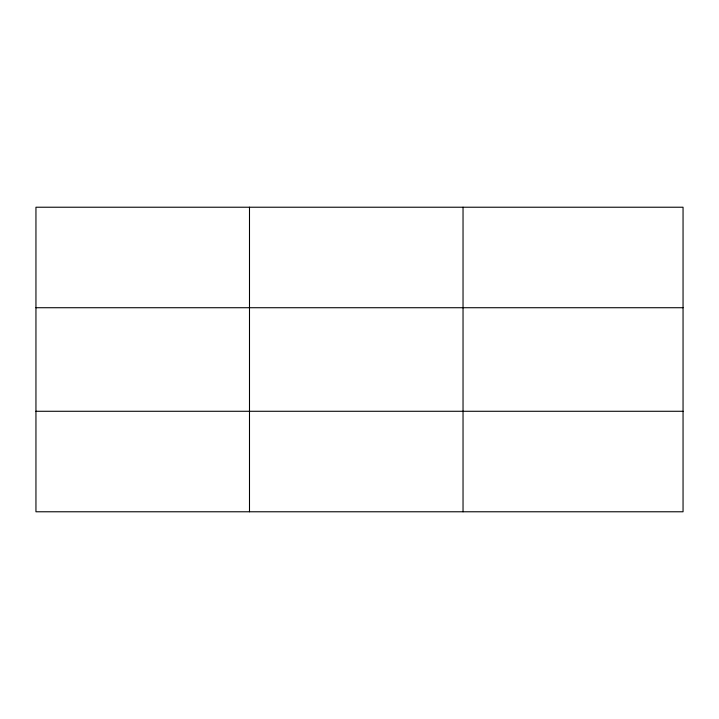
<?xml version="1.0" encoding="UTF-8"?>
<svg xmlns="http://www.w3.org/2000/svg" width="719" height="719" viewBox="0 0 719 719"><rect width="100%" height="100%" fill="white"/><g stroke="black" fill="none" stroke-linecap="round" stroke-linejoin="round"><path stroke-width="1.08" d="M249.493 511.775L249.493 207.225M463.036 511.775L463.036 207.225M683.05 411.277L683.05 511.775L35.95 511.775L35.95 207.225L683.05 207.225L683.05 411.277L35.95 411.277M35.95 307.723L683.05 307.723"/></g></svg>
